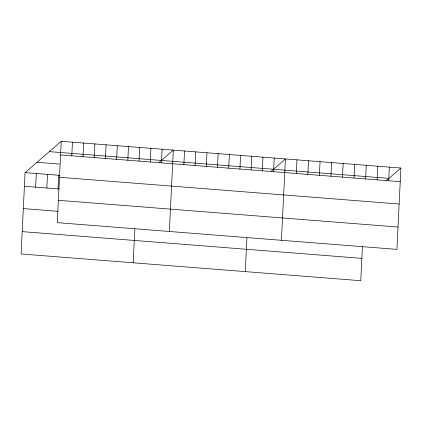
<?xml version="1.0" encoding="UTF-8"?>
<svg xmlns="http://www.w3.org/2000/svg" width="422" height="422" viewBox="0 0 422 422"><rect width="100%" height="100%" fill="white"/><g stroke="black" fill="none" stroke-linecap="round" stroke-linejoin="round"><path stroke-width="0.63" d="M61.243 141.291L57.26 222.647L396.923 249.386L400.9 168.035L61.243 141.291L25.077 172.614L21.1 253.965L360.757 280.709L362.414 246.854M35.622 187.136L36.287 173.495M46.831 188.022L47.496 174.376M58.036 188.903L58.705 175.262M71.782 155.818L72.447 142.172M82.992 156.699L83.656 143.058M94.201 157.58L94.866 143.939M105.41 158.461L106.075 144.82M116.614 159.347L117.284 145.706M127.824 160.228L128.494 146.587M133.188 262.79L134.845 228.935M139.033 161.109L139.703 147.468M150.243 161.995L150.912 148.349M161.452 162.876L162.117 149.235M169.349 231.472L173.326 150.116L159.347 162.227M183.871 164.643L184.535 150.997M195.08 165.524L195.745 151.883M206.289 166.405L206.954 152.764M217.494 167.286L218.163 153.645M228.703 168.172L229.373 154.531M239.912 169.053L240.582 155.412M245.277 271.615L246.933 237.76M251.122 169.934L251.792 156.293M262.331 170.82L262.996 157.174M273.54 171.701L274.205 158.06M281.437 240.297L285.414 158.941L271.436 171.052M296.297 173.495L296.967 159.848M307.844 174.402L308.514 160.761M319.396 175.309L320.061 161.668M330.943 176.222L331.608 162.575M342.49 177.129L343.16 163.488M354.037 178.037L354.707 164.395M365.589 178.949L366.254 165.308M377.136 179.856L377.801 166.215M388.683 180.764L389.353 167.123M386.098 180.853L400.9 168.035M49.305 151.63L388.968 178.369M60.573 154.932L400.235 181.676M37.015 162.275L59.428 164.042M25.077 172.614L59.95 175.357M59.481 177.277L399.138 204.021M24.413 186.255L59.286 188.998M58.352 200.302L398.015 227.041M23.321 208.6L58.189 211.343M22.192 231.62L361.854 258.364"/></g></svg>
